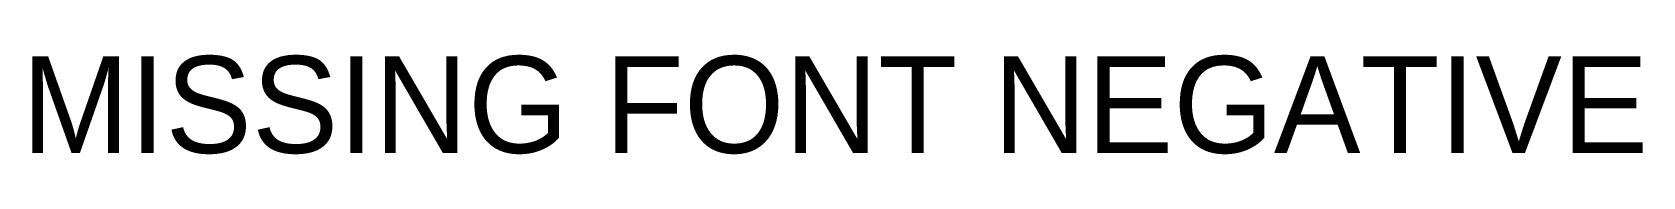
# Model space of a CAD drawing. Extents: x 0.5 to 83.7, y -0.1 to 5.1.
import ezdxf

# ---------------------------------------------------------------- set-up
doc = ezdxf.new("R2010")
doc.units = 0
doc.styles.add('MISSING_FONT', font='definitely_missing_font.shx')

msp = doc.modelspace()

# ---------------------------------------------------------------- texts
at = {"style": 'MISSING_FONT'}
msp.add_text('MISSING FONT NEGATIVE', height=5, dxfattribs=at).set_placement((0, 0))

doc.saveas('drawing.dxf')
